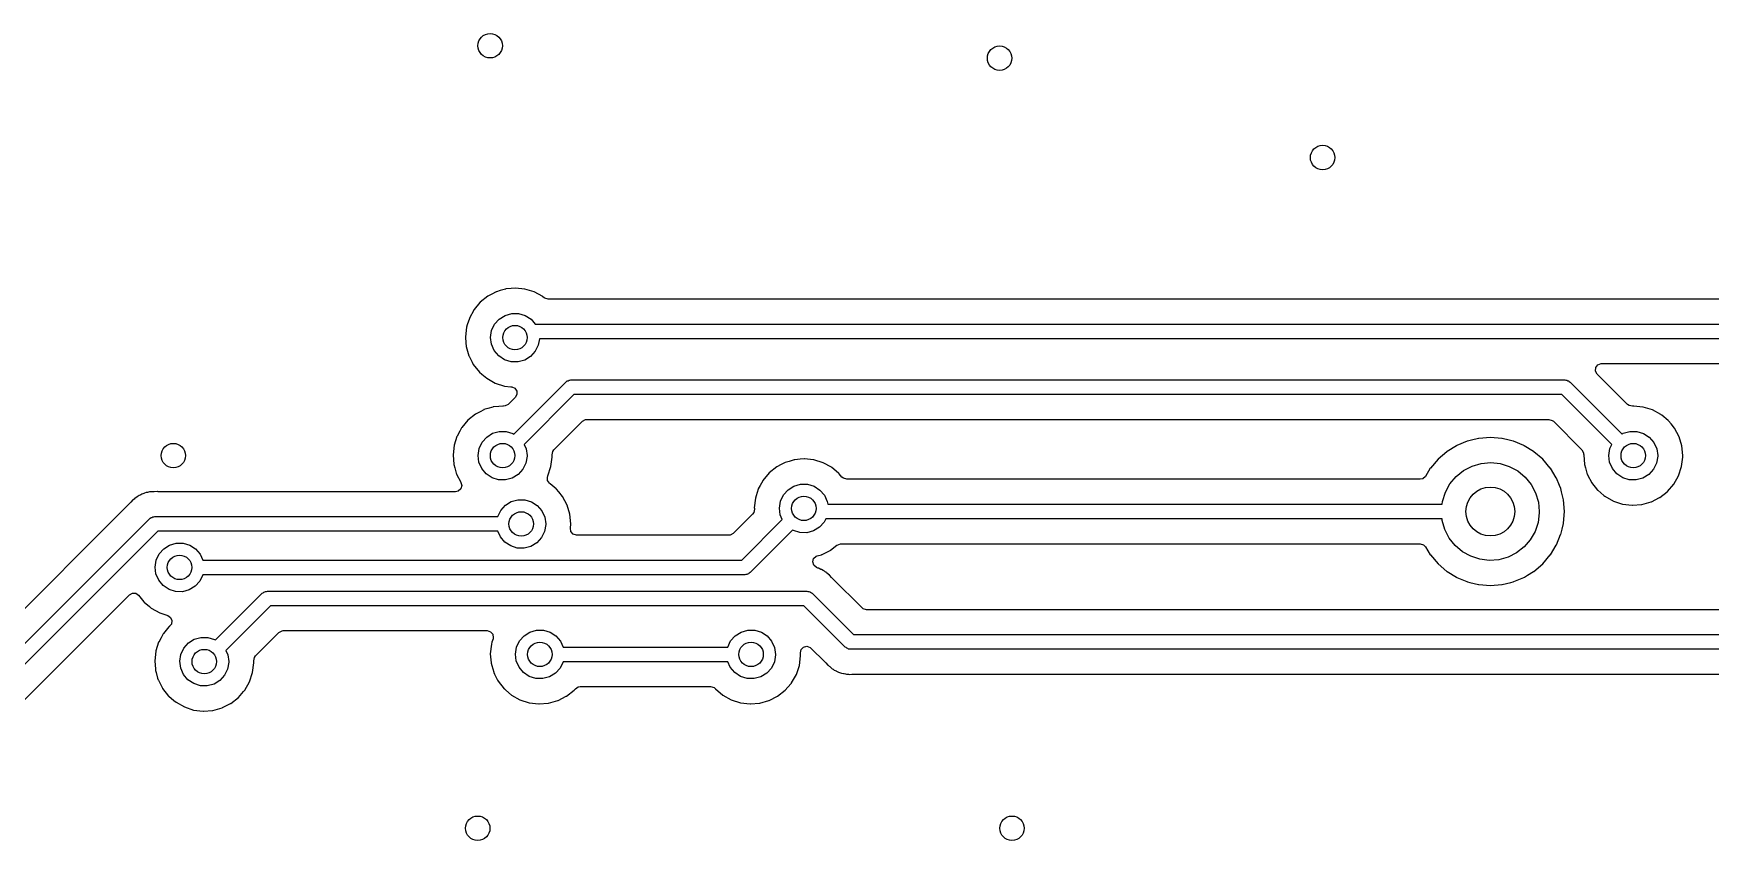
# Model space of a CAD drawing. Extents: x 41 to 172, y -227 to -42.
# Drawn here: x 115 to 149.28, y -115.31 to -98.81 of the extents above; entities that cross this region are included whole.
import ezdxf

# ---------------------------------------------------------------- set-up
doc = ezdxf.new("R2010")
doc.units = 0
doc.layers.add('BLACK', color=7, linetype='CONTINUOUS')

msp = doc.modelspace()

# ---------------------------------------------------------------- linework, layer by layer
at = {"layer": 'BLACK', "linetype": 'CONTINUOUS'}
for p, q in [((124.286, -104.181), (124.132, -104.305)), ((124.365, -104.14), (124.286, -104.181)), ((124.456, -104.092), (124.365, -104.14)), ((124.461, -104.089), (124.456, -104.092)), ((124.456, -104.092), (124.456, -104.092)), ((124.54, -104.066), (124.461, -104.089)), ((124.645, -104.035), (124.54, -104.066)), ((124.651, -104.034), (124.645, -104.035)), ((124.645, -104.035), (124.645, -104.035)), ((124.657, -104.033), (124.651, -104.034)), ((124.766, -104.023), (124.657, -104.033)), ((124.657, -104.033), (124.657, -104.033)), ((124.848, -104.016), (124.766, -104.023)), ((124.854, -104.016), (124.848, -104.016)), ((125.039, -104.036), (124.854, -104.016)), ((124.854, -104.016), (124.854, -104.016)), ((125.045, -104.036), (125.039, -104.036)), ((125.039, -104.036), (125.039, -104.036)), ((125.234, -104.095), (125.045, -104.036)), ((125.408, -104.189), (125.234, -104.095)), ((125.412, -104.193), (125.408, -104.189)), ((125.439, -104.215), (125.412, -104.193)), ((125.412, -104.193), (125.412, -104.193)), ((125.451, -104.223), (125.439, -104.215)), ((123.998, -104.468), (123.91, -104.63)), ((124.002, -104.462), (123.998, -104.468)), ((124.005, -104.456), (124.002, -104.462)), ((124.002, -104.462), (124.002, -104.462)), ((124.125, -104.313), (124.005, -104.456)), ((124.128, -104.31), (124.125, -104.313)), ((124.132, -104.305), (124.128, -104.31)), ((124.128, -104.31), (124.128, -104.31)), ((124.637, -104.573), (124.773, -104.534)), ((124.773, -104.534), (124.915, -104.534)), ((124.915, -104.534), (125.051, -104.575)), ((125.519, -104.243), (125.451, -104.223)), ((155.113, -104.243), (125.519, -104.243)), ((123.85, -104.818), (123.828, -105.015)), ((123.865, -104.77), (123.85, -104.818)), ((123.908, -104.636), (123.865, -104.77)), ((123.91, -104.63), (123.908, -104.636)), ((123.908, -104.636), (123.908, -104.636)), ((124.341, -105.023), (124.363, -104.883)), ((124.363, -104.883), (124.423, -104.754)), ((124.423, -104.754), (124.517, -104.648)), ((124.517, -104.648), (124.637, -104.573)), ((125.051, -104.575), (125.17, -104.652)), ((125.17, -104.652), (125.256, -104.752)), ((125.256, -104.752), (155.288, -104.752)), ((123.828, -105.015), (123.828, -105.021)), ((123.828, -105.021), (123.838, -105.135)), ((123.838, -105.135), (123.844, -105.212)), ((123.844, -105.212), (123.899, -105.402)), ((124.359, -105.163), (124.341, -105.023)), ((124.417, -105.293), (124.359, -105.163)), ((125.317, -105.181), (125.256, -105.309)), ((125.339, -105.052), (125.317, -105.181)), ((155.09, -105.052), (125.339, -105.052)), ((123.899, -105.402), (123.902, -105.408)), ((123.902, -105.408), (123.964, -105.529)), ((123.964, -105.529), (123.989, -105.578)), ((123.989, -105.578), (124.112, -105.733)), ((124.508, -105.402), (124.417, -105.293)), ((124.626, -105.48), (124.508, -105.402)), ((124.761, -105.523), (124.626, -105.48)), ((124.903, -105.525), (124.761, -105.523)), ((125.04, -105.488), (124.903, -105.525)), ((125.16, -105.414), (125.04, -105.488)), ((125.256, -105.309), (125.16, -105.414)), ((146.937, -105.642), (146.979, -105.586)), ((146.979, -105.586), (147.046, -105.561)), ((147.046, -105.561), (147.055, -105.56)), ((147.055, -105.56), (154.572, -105.56)), ((124.112, -105.733), (124.117, -105.737)), ((124.117, -105.737), (124.117, -105.737)), ((124.117, -105.737), (124.162, -105.776)), ((124.162, -105.776), (124.263, -105.861)), ((124.263, -105.861), (124.435, -105.958)), ((125.878, -105.939), (125.895, -105.929)), ((125.895, -105.929), (125.909, -105.915)), ((125.909, -105.915), (125.928, -105.91)), ((125.928, -105.91), (125.945, -105.9)), ((125.945, -105.9), (125.965, -105.9)), ((125.965, -105.9), (125.984, -105.895)), ((125.984, -105.895), (146.304, -105.895)), ((146.304, -105.895), (146.323, -105.9)), ((146.323, -105.9), (146.343, -105.9)), ((146.343, -105.9), (146.36, -105.91)), ((146.36, -105.91), (146.379, -105.915)), ((146.379, -105.915), (146.393, -105.929)), ((146.393, -105.929), (146.41, -105.939)), ((146.932, -105.713), (146.937, -105.642)), ((146.966, -105.776), (146.932, -105.713)), ((147.277, -106.087), (146.966, -105.776)), ((124.435, -105.958), (124.623, -106.019)), ((124.623, -106.019), (124.754, -106.034)), ((124.847, -106.251), (124.704, -106.393)), ((124.754, -106.034), (124.773, -106.037)), ((124.773, -106.037), (124.838, -106.064)), ((124.816, -107.001), (125.878, -105.939)), ((124.838, -106.064), (124.878, -106.123)), ((124.88, -106.194), (124.847, -106.251)), ((124.878, -106.123), (124.88, -106.194)), ((126.046, -106.195), (125.027, -107.214)), ((146.242, -106.195), (126.046, -106.195)), ((147.261, -107.214), (146.242, -106.195)), ((146.41, -105.939), (147.472, -107.001)), ((147.585, -106.394), (147.277, -106.087)), ((124.032, -106.594), (123.878, -106.718)), ((124.13, -106.543), (124.032, -106.594)), ((124.202, -106.505), (124.13, -106.543)), ((124.207, -106.502), (124.202, -106.505)), ((124.202, -106.505), (124.202, -106.505)), ((124.286, -106.479), (124.207, -106.502)), ((124.391, -106.448), (124.286, -106.479)), ((124.397, -106.447), (124.391, -106.448)), ((124.391, -106.448), (124.391, -106.448)), ((124.403, -106.446), (124.397, -106.447)), ((124.512, -106.436), (124.403, -106.446)), ((124.403, -106.446), (124.403, -106.446)), ((124.594, -106.429), (124.512, -106.436)), ((124.602, -106.429), (124.594, -106.429)), ((124.605, -106.429), (124.602, -106.429)), ((124.606, -106.429), (124.605, -106.429)), ((124.642, -106.427), (124.606, -106.429)), ((124.606, -106.429), (124.606, -106.429)), ((124.704, -106.393), (124.642, -106.427)), ((147.615, -106.417), (147.585, -106.394)), ((147.685, -106.431), (147.615, -106.417)), ((147.708, -106.429), (147.685, -106.431)), ((147.714, -106.429), (147.708, -106.429)), ((147.899, -106.449), (147.714, -106.429)), ((147.714, -106.429), (147.714, -106.429)), ((147.905, -106.449), (147.899, -106.449)), ((147.899, -106.449), (147.899, -106.449)), ((148.094, -106.508), (147.905, -106.449)), ((148.268, -106.602), (148.094, -106.508)), ((148.272, -106.606), (148.268, -106.602)), ((148.283, -106.615), (148.272, -106.606)), ((148.272, -106.606), (148.272, -106.606)), ((123.712, -106.94), (123.656, -107.043)), ((123.748, -106.875), (123.712, -106.94)), ((123.751, -106.869), (123.748, -106.875)), ((123.748, -106.875), (123.748, -106.875)), ((123.878, -106.718), (123.751, -106.869)), ((124.383, -106.986), (124.519, -106.947)), ((124.519, -106.947), (124.661, -106.947)), ((124.661, -106.947), (124.797, -106.988)), ((125.635, -107.325), (126.22, -106.74)), ((126.22, -106.74), (126.282, -106.706)), ((126.282, -106.706), (126.309, -106.703)), ((126.309, -106.703), (145.979, -106.703)), ((145.979, -106.703), (146.047, -106.724)), ((146.047, -106.724), (146.068, -106.74)), ((146.068, -106.74), (146.652, -107.324)), ((147.497, -106.986), (147.633, -106.947)), ((147.633, -106.947), (147.775, -106.947)), ((147.775, -106.947), (147.911, -106.988)), ((148.414, -106.723), (148.283, -106.615)), ((148.42, -106.728), (148.414, -106.723)), ((148.424, -106.733), (148.42, -106.728)), ((148.475, -106.795), (148.424, -106.733)), ((148.424, -106.733), (148.424, -106.733)), ((148.545, -106.881), (148.475, -106.795)), ((148.638, -107.056), (148.545, -106.881)), ((123.596, -107.231), (123.574, -107.428)), ((123.598, -107.225), (123.596, -107.231)), ((123.654, -107.049), (123.598, -107.225)), ((123.656, -107.043), (123.654, -107.049)), ((123.654, -107.049), (123.654, -107.049)), ((124.087, -107.436), (124.109, -107.296)), ((124.109, -107.296), (124.169, -107.167)), ((124.169, -107.167), (124.263, -107.061)), ((124.263, -107.061), (124.383, -106.986)), ((124.797, -106.988), (124.816, -107.001)), ((125.027, -107.214), (125.067, -107.302)), ((144.089, -107.239), (143.895, -107.358)), ((144.093, -107.237), (144.089, -107.239)), ((144.098, -107.235), (144.093, -107.237)), ((144.308, -107.148), (144.098, -107.235)), ((144.098, -107.235), (144.098, -107.235)), ((144.312, -107.146), (144.308, -107.148)), ((144.308, -107.148), (144.308, -107.148)), ((144.393, -107.127), (144.312, -107.146)), ((144.538, -107.092), (144.393, -107.127)), ((144.543, -107.09), (144.538, -107.092)), ((144.538, -107.092), (144.538, -107.092)), ((144.78, -107.072), (144.543, -107.09)), ((145.017, -107.09), (144.78, -107.072)), ((145.022, -107.092), (145.017, -107.09)), ((145.167, -107.127), (145.022, -107.092)), ((145.022, -107.092), (145.022, -107.092)), ((145.248, -107.146), (145.167, -107.127)), ((145.252, -107.148), (145.248, -107.146)), ((145.462, -107.235), (145.252, -107.148)), ((145.252, -107.148), (145.252, -107.148)), ((145.467, -107.237), (145.462, -107.235)), ((145.462, -107.235), (145.462, -107.235)), ((145.471, -107.239), (145.467, -107.237)), ((145.665, -107.358), (145.471, -107.239)), ((147.201, -107.436), (147.223, -107.296)), ((147.223, -107.296), (147.261, -107.214)), ((147.472, -107.001), (147.497, -106.986)), ((147.911, -106.988), (148.03, -107.065)), ((148.03, -107.065), (148.122, -107.173)), ((148.122, -107.173), (148.181, -107.302)), ((148.695, -107.245), (148.638, -107.056)), ((148.714, -107.442), (148.695, -107.245)), ((123.574, -107.428), (123.59, -107.625)), ((123.59, -107.625), (123.609, -107.692)), ((124.105, -107.576), (124.087, -107.436)), ((124.163, -107.706), (124.105, -107.576)), ((125.063, -107.594), (125.002, -107.722)), ((125.087, -107.454), (125.063, -107.594)), ((125.067, -107.302), (125.087, -107.442)), ((125.087, -107.442), (125.087, -107.454)), ((125.575, -107.667), (125.6, -107.47)), ((125.599, -107.426), (125.612, -107.357)), ((125.6, -107.442), (125.599, -107.426)), ((125.6, -107.47), (125.6, -107.442)), ((125.612, -107.357), (125.635, -107.325)), ((130.285, -107.625), (130.192, -107.674)), ((130.361, -107.585), (130.285, -107.625)), ((130.367, -107.582), (130.361, -107.585)), ((130.361, -107.585), (130.361, -107.585)), ((130.446, -107.559), (130.367, -107.582)), ((130.551, -107.528), (130.446, -107.559)), ((130.557, -107.526), (130.551, -107.528)), ((130.551, -107.528), (130.551, -107.528)), ((130.563, -107.526), (130.557, -107.526)), ((130.671, -107.516), (130.563, -107.526)), ((130.563, -107.526), (130.563, -107.526)), ((130.754, -107.508), (130.671, -107.516)), ((130.76, -107.509), (130.754, -107.508)), ((130.944, -107.528), (130.76, -107.509)), ((130.76, -107.509), (130.76, -107.509)), ((130.95, -107.529), (130.944, -107.528)), ((130.944, -107.528), (130.944, -107.528)), ((131.139, -107.587), (130.95, -107.529)), ((131.313, -107.681), (131.139, -107.587)), ((143.71, -107.515), (143.556, -107.696)), ((143.891, -107.361), (143.71, -107.515)), ((143.895, -107.358), (143.891, -107.361)), ((143.895, -107.358), (143.895, -107.358)), ((144.405, -107.658), (144.593, -107.603)), ((144.593, -107.603), (144.787, -107.585)), ((144.787, -107.585), (144.981, -107.605)), ((144.981, -107.605), (145.168, -107.663)), ((145.669, -107.361), (145.665, -107.358)), ((145.665, -107.358), (145.665, -107.358)), ((145.85, -107.515), (145.669, -107.361)), ((146.004, -107.696), (145.85, -107.515)), ((146.652, -107.324), (146.686, -107.386)), ((146.686, -107.386), (146.687, -107.416)), ((146.687, -107.416), (146.688, -107.416)), ((146.688, -107.416), (146.688, -107.422)), ((146.688, -107.422), (146.688, -107.428)), ((146.688, -107.428), (146.704, -107.625)), ((146.704, -107.625), (146.723, -107.692)), ((147.219, -107.576), (147.201, -107.436)), ((147.277, -107.706), (147.219, -107.576)), ((148.177, -107.594), (148.116, -107.722)), ((148.201, -107.454), (148.177, -107.594)), ((148.181, -107.302), (148.201, -107.442)), ((148.201, -107.442), (148.201, -107.454)), ((148.689, -107.667), (148.714, -107.47)), ((148.714, -107.47), (148.714, -107.442)), ((123.609, -107.692), (123.641, -107.804)), ((123.641, -107.804), (123.645, -107.815)), ((123.645, -107.815), (123.648, -107.821)), ((123.648, -107.821), (123.732, -107.985)), ((123.732, -107.985), (123.732, -107.985)), ((123.732, -107.985), (123.733, -107.987)), ((124.254, -107.815), (124.163, -107.706)), ((124.372, -107.893), (124.254, -107.815)), ((124.507, -107.936), (124.372, -107.893)), ((124.649, -107.938), (124.507, -107.936)), ((124.786, -107.901), (124.649, -107.938)), ((124.906, -107.827), (124.786, -107.901)), ((125.002, -107.722), (124.906, -107.827)), ((125.503, -107.877), (125.51, -107.859)), ((125.505, -107.948), (125.503, -107.877)), ((125.545, -108.007), (125.505, -107.948)), ((125.51, -107.859), (125.513, -107.854)), ((125.513, -107.854), (125.525, -107.817)), ((125.525, -107.817), (125.563, -107.703)), ((125.563, -107.703), (125.575, -107.667)), ((129.907, -107.954), (129.852, -108.054)), ((129.91, -107.949), (129.907, -107.954)), ((129.907, -107.954), (129.907, -107.954)), ((130.037, -107.797), (129.91, -107.949)), ((130.192, -107.674), (130.037, -107.797)), ((131.318, -107.685), (131.313, -107.681)), ((131.455, -107.799), (131.318, -107.685)), ((131.318, -107.685), (131.318, -107.685)), ((131.466, -107.807), (131.455, -107.799)), ((131.469, -107.812), (131.466, -107.807)), ((131.525, -107.88), (131.469, -107.812)), ((131.469, -107.812), (131.469, -107.812)), ((131.554, -107.906), (131.525, -107.88)), ((131.622, -107.926), (131.554, -107.906)), ((143.344, -107.926), (131.622, -107.926)), ((143.399, -107.914), (143.344, -107.926)), ((143.451, -107.866), (143.399, -107.914)), ((143.553, -107.7), (143.451, -107.866)), ((143.556, -107.696), (143.553, -107.7)), ((143.553, -107.7), (143.553, -107.7)), ((143.955, -108.02), (144.08, -107.871)), ((144.08, -107.871), (144.232, -107.748)), ((144.232, -107.748), (144.405, -107.658)), ((145.168, -107.663), (145.339, -107.756)), ((145.339, -107.756), (145.49, -107.88)), ((145.49, -107.88), (145.613, -108.032)), ((146.007, -107.7), (146.004, -107.696)), ((146.126, -107.894), (146.007, -107.7)), ((146.007, -107.7), (146.007, -107.7)), ((146.128, -107.898), (146.126, -107.894)), ((146.13, -107.903), (146.128, -107.898)), ((146.193, -108.054), (146.13, -107.903)), ((146.13, -107.903), (146.13, -107.903)), ((146.723, -107.692), (146.755, -107.804)), ((146.755, -107.804), (146.759, -107.815)), ((146.759, -107.815), (146.776, -107.848)), ((146.776, -107.848), (146.846, -107.985)), ((146.846, -107.985), (146.849, -107.991)), ((147.368, -107.815), (147.277, -107.706)), ((147.486, -107.893), (147.368, -107.815)), ((147.621, -107.936), (147.486, -107.893)), ((147.763, -107.938), (147.621, -107.936)), ((147.9, -107.901), (147.763, -107.938)), ((148.02, -107.827), (147.9, -107.901)), ((148.116, -107.722), (148.02, -107.827)), ((148.529, -108.026), (148.627, -107.854)), ((148.627, -107.854), (148.689, -107.667)), ((117.068, -108.315), (117.053, -108.33)), ((117.075, -108.311), (117.068, -108.315)), ((117.108, -108.291), (117.075, -108.311)), ((117.075, -108.311), (117.075, -108.311)), ((117.118, -108.285), (117.108, -108.291)), ((117.155, -108.257), (117.118, -108.285)), ((117.175, -108.249), (117.155, -108.257)), ((117.193, -108.241), (117.175, -108.249)), ((117.211, -108.23), (117.193, -108.241)), ((117.256, -108.217), (117.211, -108.23)), ((117.267, -108.213), (117.256, -108.217)), ((117.303, -108.199), (117.267, -108.213)), ((117.31, -108.196), (117.303, -108.199)), ((117.303, -108.199), (117.303, -108.199)), ((117.318, -108.195), (117.31, -108.196)), ((117.324, -108.194), (117.318, -108.195)), ((117.318, -108.195), (117.318, -108.195)), ((117.331, -108.193), (117.324, -108.194)), ((117.351, -108.189), (117.331, -108.193)), ((117.371, -108.183), (117.351, -108.189)), ((117.417, -108.182), (117.371, -108.183)), ((117.429, -108.181), (117.417, -108.182)), ((117.43, -108.181), (117.429, -108.181)), ((117.434, -108.18), (117.43, -108.181)), ((117.43, -108.181), (117.43, -108.181)), ((117.463, -108.18), (117.434, -108.18)), ((117.467, -108.18), (117.463, -108.18)), ((117.53, -108.178), (117.467, -108.18)), ((117.537, -108.178), (117.53, -108.178)), ((117.53, -108.178), (117.53, -108.178)), ((117.545, -108.18), (117.537, -108.178)), ((117.557, -108.18), (117.545, -108.18)), ((123.627, -108.18), (117.557, -108.18)), ((123.679, -108.169), (123.627, -108.18)), ((123.733, -108.122), (123.679, -108.169)), ((123.733, -107.987), (123.733, -107.987)), ((123.733, -107.987), (123.735, -107.991)), ((123.753, -108.054), (123.733, -108.122)), ((123.735, -107.991), (123.734, -107.991)), ((123.734, -107.991), (123.753, -108.054)), ((125.561, -108.021), (125.545, -108.007)), ((125.682, -108.121), (125.561, -108.021)), ((125.687, -108.125), (125.682, -108.121)), ((125.691, -108.13), (125.687, -108.125)), ((125.735, -108.183), (125.691, -108.13)), ((125.691, -108.13), (125.691, -108.13)), ((125.812, -108.278), (125.735, -108.183)), ((125.905, -108.453), (125.812, -108.278)), ((129.755, -108.311), (129.733, -108.507)), ((129.771, -108.262), (129.755, -108.311)), ((129.813, -108.128), (129.771, -108.262)), ((129.815, -108.122), (129.813, -108.128)), ((129.813, -108.128), (129.813, -108.128)), ((129.852, -108.054), (129.815, -108.122)), ((130.268, -108.375), (130.329, -108.247)), ((130.329, -108.247), (130.422, -108.141)), ((130.422, -108.141), (130.542, -108.065)), ((130.542, -108.065), (130.679, -108.026)), ((130.679, -108.026), (130.82, -108.027)), ((130.82, -108.027), (130.956, -108.068)), ((130.956, -108.068), (131.075, -108.145)), ((131.075, -108.145), (131.168, -108.252)), ((131.168, -108.252), (131.226, -108.381)), ((143.802, -108.377), (143.861, -108.191)), ((143.861, -108.191), (143.955, -108.02)), ((145.613, -108.032), (145.705, -108.204)), ((145.705, -108.204), (145.761, -108.391)), ((146.219, -108.117), (146.193, -108.054)), ((146.235, -108.182), (146.219, -108.117)), ((146.268, -108.32), (146.235, -108.182)), ((146.275, -108.348), (146.268, -108.32)), ((146.849, -107.991), (146.972, -108.146)), ((146.972, -108.146), (146.977, -108.15)), ((146.977, -108.15), (146.977, -108.15)), ((146.977, -108.15), (147.099, -108.254)), ((147.099, -108.254), (147.123, -108.274)), ((147.123, -108.274), (147.295, -108.371)), ((148.073, -108.384), (148.238, -108.3)), ((148.238, -108.3), (148.244, -108.298)), ((148.238, -108.3), (148.238, -108.3)), ((148.244, -108.298), (148.392, -108.182)), ((148.392, -108.182), (148.395, -108.18)), ((148.395, -108.18), (148.4, -108.176)), ((148.4, -108.176), (148.529, -108.026)), ((116.983, -108.4), (113.302, -112.081)), ((116.991, -108.391), (116.983, -108.4)), ((116.997, -108.384), (116.991, -108.391)), ((117.021, -108.355), (116.997, -108.384)), ((117.038, -108.343), (117.021, -108.355)), ((117.053, -108.33), (117.038, -108.343)), ((124.492, -108.689), (124.55, -108.564)), ((124.55, -108.564), (124.644, -108.458)), ((124.644, -108.458), (124.764, -108.383)), ((124.764, -108.383), (124.9, -108.344)), ((124.9, -108.344), (125.042, -108.344)), ((125.042, -108.344), (125.178, -108.385)), ((125.178, -108.385), (125.297, -108.462)), ((125.297, -108.462), (125.389, -108.57)), ((125.389, -108.57), (125.448, -108.699)), ((125.962, -108.642), (125.905, -108.453)), ((125.981, -108.839), (125.962, -108.642)), ((129.699, -108.637), (129.304, -109.033)), ((129.722, -108.607), (129.699, -108.637)), ((129.736, -108.538), (129.722, -108.607)), ((129.733, -108.507), (129.734, -108.513)), ((129.734, -108.513), (129.736, -108.538)), ((130.247, -108.515), (130.268, -108.375)), ((130.265, -108.656), (130.247, -108.515)), ((130.306, -108.75), (130.265, -108.656)), ((131.226, -108.381), (131.234, -108.435)), ((131.234, -108.435), (143.795, -108.435)), ((143.795, -108.435), (143.802, -108.377)), ((145.78, -108.613), (145.755, -108.807)), ((145.761, -108.391), (145.78, -108.585)), ((145.78, -108.585), (145.78, -108.613)), ((146.293, -108.585), (146.275, -108.348)), ((146.275, -108.822), (146.293, -108.585)), ((147.295, -108.371), (147.483, -108.432)), ((147.483, -108.432), (147.68, -108.455)), ((147.68, -108.455), (147.686, -108.455)), ((147.686, -108.455), (147.871, -108.44)), ((147.686, -108.455), (147.686, -108.455)), ((147.871, -108.44), (147.871, -108.44)), ((147.871, -108.44), (147.877, -108.44)), ((147.877, -108.44), (148.067, -108.387)), ((148.067, -108.387), (148.073, -108.384)), ((148.073, -108.384), (148.073, -108.384)), ((113.476, -112.626), (117.369, -108.733)), ((117.537, -108.989), (113.644, -112.882)), ((117.369, -108.733), (117.386, -108.723)), ((117.386, -108.723), (117.4, -108.709)), ((117.4, -108.709), (117.419, -108.704)), ((117.419, -108.704), (117.436, -108.694)), ((117.436, -108.694), (117.456, -108.694)), ((117.456, -108.694), (117.475, -108.689)), ((117.475, -108.689), (124.492, -108.689)), ((124.493, -108.989), (117.537, -108.989)), ((124.544, -109.103), (124.493, -108.989)), ((125.444, -108.991), (125.383, -109.119)), ((125.468, -108.851), (125.444, -108.991)), ((125.448, -108.699), (125.468, -108.839)), ((125.468, -108.839), (125.468, -108.851)), ((125.973, -108.928), (125.977, -108.898)), ((125.984, -108.996), (125.973, -108.928)), ((125.977, -108.898), (125.981, -108.867)), ((125.981, -108.867), (125.981, -108.839)), ((126.03, -109.049), (125.984, -108.996)), ((129.478, -109.578), (130.306, -108.75)), ((130.517, -108.963), (129.646, -109.834)), ((130.531, -108.973), (130.517, -108.963)), ((130.667, -109.015), (130.531, -108.973)), ((130.945, -108.98), (130.808, -109.018)), ((131.066, -108.906), (130.945, -108.98)), ((131.161, -108.801), (131.066, -108.906)), ((131.193, -108.735), (131.161, -108.801)), ((143.794, -108.735), (131.193, -108.735)), ((143.796, -108.766), (143.794, -108.735)), ((143.85, -108.953), (143.796, -108.766)), ((143.939, -109.127), (143.85, -108.953)), ((145.694, -108.992), (145.597, -109.161)), ((145.755, -108.807), (145.694, -108.992)), ((146.219, -109.053), (146.245, -108.946)), ((146.245, -108.946), (146.273, -108.827)), ((146.273, -108.827), (146.275, -108.822)), ((146.273, -108.827), (146.273, -108.827)), ((117.565, -109.453), (117.659, -109.347)), ((117.659, -109.347), (117.779, -109.272)), ((117.779, -109.272), (117.915, -109.233)), ((117.915, -109.233), (118.057, -109.233)), ((118.057, -109.233), (118.193, -109.274)), ((118.193, -109.274), (118.312, -109.351)), ((118.312, -109.351), (118.404, -109.459)), ((124.635, -109.212), (124.544, -109.103)), ((124.753, -109.29), (124.635, -109.212)), ((124.888, -109.333), (124.753, -109.29)), ((125.03, -109.335), (124.888, -109.333)), ((125.167, -109.298), (125.03, -109.335)), ((125.287, -109.224), (125.167, -109.298)), ((125.383, -109.119), (125.287, -109.224)), ((126.098, -109.069), (126.03, -109.049)), ((129.215, -109.069), (126.098, -109.069)), ((129.242, -109.067), (129.215, -109.069)), ((129.304, -109.033), (129.242, -109.067)), ((130.808, -109.018), (130.667, -109.015)), ((131.289, -109.377), (131.419, -109.276)), ((131.419, -109.276), (131.426, -109.27)), ((131.426, -109.27), (131.492, -109.244)), ((131.492, -109.244), (131.504, -109.243)), ((131.504, -109.243), (143.344, -109.243)), ((143.344, -109.243), (143.412, -109.264)), ((143.412, -109.264), (143.451, -109.304)), ((143.451, -109.304), (143.553, -109.47)), ((144.061, -109.28), (143.939, -109.127)), ((144.209, -109.406), (144.061, -109.28)), ((145.47, -109.309), (145.316, -109.429)), ((145.597, -109.161), (145.47, -109.309)), ((146.007, -109.47), (146.126, -109.276)), ((146.126, -109.276), (146.128, -109.272)), ((146.128, -109.272), (146.13, -109.267)), ((146.13, -109.267), (146.217, -109.057)), ((146.217, -109.057), (146.219, -109.053)), ((146.217, -109.057), (146.217, -109.057)), ((117.483, -109.722), (117.505, -109.582)), ((117.505, -109.582), (117.565, -109.453)), ((118.404, -109.459), (118.459, -109.578)), ((118.459, -109.578), (129.478, -109.578)), ((130.928, -109.616), (130.946, -109.548)), ((130.949, -109.684), (130.928, -109.616)), ((130.946, -109.548), (130.999, -109.5)), ((131.004, -109.729), (130.949, -109.684)), ((130.999, -109.5), (131.02, -109.492)), ((131.02, -109.492), (131.107, -109.468)), ((131.107, -109.468), (131.113, -109.466)), ((131.107, -109.468), (131.107, -109.468)), ((131.113, -109.466), (131.118, -109.464)), ((131.118, -109.464), (131.284, -109.38)), ((131.118, -109.464), (131.118, -109.464)), ((131.284, -109.38), (131.289, -109.377)), ((131.284, -109.38), (131.284, -109.38)), ((143.553, -109.47), (143.553, -109.47)), ((143.553, -109.47), (143.556, -109.474)), ((143.556, -109.474), (143.71, -109.655)), ((143.71, -109.655), (143.891, -109.809)), ((144.38, -109.501), (144.209, -109.406)), ((144.565, -109.562), (144.38, -109.501)), ((144.759, -109.585), (144.565, -109.562)), ((144.954, -109.57), (144.759, -109.585)), ((145.142, -109.517), (144.954, -109.57)), ((145.316, -109.429), (145.142, -109.517)), ((145.669, -109.809), (145.85, -109.655)), ((145.85, -109.655), (146.004, -109.474)), ((146.004, -109.474), (146.007, -109.47)), ((146.007, -109.47), (146.007, -109.47)), ((117.501, -109.862), (117.483, -109.722)), ((117.559, -109.992), (117.501, -109.862)), ((117.65, -110.101), (117.559, -109.992)), ((118.398, -110.008), (118.302, -110.113)), ((118.459, -109.88), (118.398, -110.008)), ((118.46, -109.878), (118.459, -109.88)), ((129.54, -109.878), (118.46, -109.878)), ((129.559, -109.873), (129.54, -109.878)), ((129.579, -109.873), (129.559, -109.873)), ((129.596, -109.863), (129.579, -109.873)), ((129.615, -109.858), (129.596, -109.863)), ((129.629, -109.844), (129.615, -109.858)), ((129.646, -109.834), (129.629, -109.844)), ((131.015, -109.734), (131.004, -109.729)), ((131.034, -109.741), (131.015, -109.734)), ((131.054, -109.746), (131.034, -109.741)), ((131.061, -109.75), (131.054, -109.746)), ((131.095, -109.768), (131.061, -109.75)), ((131.061, -109.75), (131.061, -109.75)), ((131.105, -109.773), (131.095, -109.768)), ((131.141, -109.789), (131.105, -109.773)), ((131.148, -109.792), (131.141, -109.789)), ((131.141, -109.789), (131.141, -109.789)), ((131.154, -109.797), (131.148, -109.792)), ((131.165, -109.805), (131.154, -109.797)), ((131.181, -109.816), (131.165, -109.805)), ((131.193, -109.822), (131.181, -109.816)), ((131.2, -109.826), (131.193, -109.822)), ((131.212, -109.837), (131.2, -109.826)), ((131.234, -109.858), (131.212, -109.837)), ((131.243, -109.865), (131.234, -109.858)), ((131.246, -109.868), (131.243, -109.865)), ((131.267, -109.889), (131.246, -109.868)), ((131.27, -109.891), (131.267, -109.889)), ((131.275, -109.896), (131.27, -109.891)), ((131.314, -109.933), (131.275, -109.896)), ((131.321, -109.94), (131.314, -109.933)), ((131.326, -109.947), (131.321, -109.94)), ((131.334, -109.955), (131.326, -109.947)), ((131.326, -109.947), (131.326, -109.947)), ((131.935, -110.557), (131.334, -109.955)), ((143.891, -109.809), (143.895, -109.812)), ((143.895, -109.812), (143.895, -109.812)), ((143.895, -109.812), (144.085, -109.928)), ((144.085, -109.928), (144.093, -109.933)), ((144.093, -109.933), (144.098, -109.935)), ((144.098, -109.935), (144.098, -109.935)), ((144.098, -109.935), (144.299, -110.019)), ((144.299, -110.019), (144.312, -110.024)), ((144.312, -110.024), (144.358, -110.035)), ((144.358, -110.035), (144.538, -110.078)), ((145.022, -110.078), (145.202, -110.035)), ((145.202, -110.035), (145.248, -110.024)), ((145.248, -110.024), (145.261, -110.019)), ((145.261, -110.019), (145.462, -109.935)), ((145.462, -109.935), (145.467, -109.933)), ((145.462, -109.935), (145.462, -109.935)), ((145.467, -109.933), (145.475, -109.928)), ((145.475, -109.928), (145.542, -109.887)), ((145.542, -109.887), (145.665, -109.812)), ((145.665, -109.812), (145.669, -109.809)), ((145.665, -109.812), (145.665, -109.812)), ((114.03, -113.215), (116.959, -110.286)), ((116.959, -110.286), (117.021, -110.252)), ((117.021, -110.252), (117.092, -110.257)), ((117.092, -110.257), (117.147, -110.297)), ((117.147, -110.297), (117.254, -110.432)), ((117.768, -110.179), (117.65, -110.101)), ((117.903, -110.222), (117.768, -110.179)), ((118.045, -110.224), (117.903, -110.222)), ((118.182, -110.187), (118.045, -110.224)), ((118.302, -110.113), (118.182, -110.187)), ((118.718, -111.212), (119.674, -110.257)), ((119.674, -110.257), (119.691, -110.247)), ((119.691, -110.247), (119.705, -110.233)), ((119.705, -110.233), (119.724, -110.228)), ((119.724, -110.228), (119.741, -110.218)), ((119.741, -110.218), (119.761, -110.218)), ((119.761, -110.218), (119.78, -110.213)), ((119.78, -110.213), (130.81, -110.213)), ((130.81, -110.213), (130.829, -110.218)), ((130.829, -110.218), (130.849, -110.218)), ((130.849, -110.218), (130.866, -110.228)), ((130.866, -110.228), (130.885, -110.233)), ((130.885, -110.233), (130.899, -110.247)), ((130.899, -110.247), (130.916, -110.257)), ((130.916, -110.257), (131.761, -111.102)), ((144.538, -110.078), (144.538, -110.078)), ((144.538, -110.078), (144.543, -110.08)), ((144.543, -110.08), (144.78, -110.098)), ((144.78, -110.098), (145.017, -110.08)), ((145.017, -110.08), (145.022, -110.078)), ((145.022, -110.078), (145.022, -110.078)), ((117.254, -110.432), (117.259, -110.436)), ((117.259, -110.436), (117.259, -110.436)), ((117.259, -110.436), (117.367, -110.528)), ((117.367, -110.528), (117.405, -110.56)), ((117.405, -110.56), (117.577, -110.657)), ((117.577, -110.657), (117.7, -110.697)), ((117.7, -110.697), (117.742, -110.71)), ((117.742, -110.71), (117.801, -110.75)), ((119.842, -110.513), (118.929, -111.426)), ((130.748, -110.513), (119.842, -110.513)), ((131.593, -111.358), (130.748, -110.513)), ((131.956, -110.573), (131.935, -110.557)), ((132.024, -110.593), (131.956, -110.573)), ((161.102, -110.593), (132.024, -110.593)), ((117.767, -110.945), (117.653, -111.081)), ((117.776, -110.934), (117.767, -110.945)), ((117.78, -110.93), (117.776, -110.934)), ((117.785, -110.926), (117.78, -110.93)), ((117.789, -110.922), (117.785, -110.926)), ((117.816, -110.886), (117.788, -110.92)), ((117.788, -110.92), (117.789, -110.922)), ((117.801, -110.75), (117.828, -110.816)), ((117.828, -110.816), (117.816, -110.886)), ((119.537, -111.537), (120.016, -111.058)), ((120.016, -111.058), (120.078, -111.024)), ((120.078, -111.024), (120.105, -111.021)), ((120.105, -111.021), (124.272, -111.021)), ((124.272, -111.021), (124.341, -111.042)), ((124.341, -111.042), (124.387, -111.095)), ((125.025, -111.125), (125.145, -111.05)), ((125.145, -111.05), (125.281, -111.011)), ((125.281, -111.011), (125.423, -111.011)), ((125.423, -111.011), (125.559, -111.052)), ((125.559, -111.052), (125.678, -111.129)), ((129.343, -111.125), (129.463, -111.05)), ((129.463, -111.05), (129.599, -111.011)), ((129.599, -111.011), (129.741, -111.011)), ((129.741, -111.011), (129.877, -111.052)), ((129.877, -111.052), (129.996, -111.129)), ((117.556, -111.26), (117.5, -111.437)), ((117.558, -111.255), (117.556, -111.26)), ((117.556, -111.26), (117.556, -111.26)), ((117.605, -111.168), (117.558, -111.255)), ((117.65, -111.087), (117.605, -111.168)), ((117.653, -111.081), (117.65, -111.087)), ((117.65, -111.087), (117.65, -111.087)), ((118.011, -111.508), (118.071, -111.379)), ((118.071, -111.379), (118.165, -111.273)), ((118.165, -111.273), (118.285, -111.197)), ((118.285, -111.197), (118.421, -111.158)), ((118.421, -111.158), (118.563, -111.159)), ((118.563, -111.159), (118.699, -111.2)), ((118.699, -111.2), (118.718, -111.212)), ((124.358, -111.295), (124.336, -111.492)), ((124.37, -111.256), (124.358, -111.295)), ((124.393, -111.186), (124.37, -111.256)), ((124.387, -111.095), (124.397, -111.165)), ((124.397, -111.165), (124.393, -111.186)), ((124.849, -111.5), (124.871, -111.36)), ((124.871, -111.36), (124.931, -111.231)), ((124.931, -111.231), (125.025, -111.125)), ((125.678, -111.129), (125.77, -111.237)), ((125.77, -111.237), (125.825, -111.356)), ((125.825, -111.356), (129.191, -111.356)), ((129.191, -111.356), (129.249, -111.231)), ((129.249, -111.231), (129.343, -111.125)), ((129.996, -111.129), (130.088, -111.237)), ((130.088, -111.237), (130.147, -111.366)), ((130.147, -111.366), (130.167, -111.506)), ((130.678, -111.478), (130.691, -111.408)), ((130.691, -111.408), (130.74, -111.356)), ((130.74, -111.356), (130.809, -111.34)), ((130.809, -111.34), (130.876, -111.363)), ((130.876, -111.363), (130.892, -111.376)), ((130.892, -111.376), (131.175, -111.66)), ((131.61, -111.368), (131.593, -111.358)), ((131.624, -111.382), (131.61, -111.368)), ((131.643, -111.387), (131.624, -111.382)), ((131.66, -111.397), (131.643, -111.387)), ((131.68, -111.397), (131.66, -111.397)), ((131.699, -111.402), (131.68, -111.397)), ((161.45, -111.402), (131.699, -111.402)), ((131.761, -111.102), (161.449, -111.102)), ((117.498, -111.443), (117.476, -111.64)), ((117.476, -111.64), (117.476, -111.646)), ((117.476, -111.646), (117.489, -111.799)), ((117.5, -111.437), (117.498, -111.443)), ((117.989, -111.648), (118.011, -111.508)), ((118.007, -111.788), (117.989, -111.648)), ((118.929, -111.426), (118.969, -111.513)), ((118.989, -111.666), (118.965, -111.806)), ((118.969, -111.513), (118.989, -111.654)), ((118.989, -111.654), (118.989, -111.666)), ((119.477, -111.878), (119.502, -111.682)), ((119.501, -111.638), (119.514, -111.569)), ((119.502, -111.654), (119.501, -111.638)), ((119.502, -111.682), (119.502, -111.654)), ((119.514, -111.569), (119.537, -111.537)), ((124.336, -111.492), (124.336, -111.498)), ((124.336, -111.498), (124.351, -111.676)), ((124.351, -111.676), (124.352, -111.689)), ((124.352, -111.689), (124.364, -111.731)), ((124.364, -111.731), (124.405, -111.872)), ((124.867, -111.64), (124.849, -111.5)), ((124.925, -111.77), (124.867, -111.64)), ((125.825, -111.658), (125.764, -111.786)), ((125.826, -111.656), (125.825, -111.658)), ((129.192, -111.656), (125.826, -111.656)), ((129.243, -111.77), (129.192, -111.656)), ((130.143, -111.658), (130.082, -111.786)), ((130.167, -111.518), (130.143, -111.658)), ((130.167, -111.506), (130.167, -111.518)), ((130.593, -111.918), (130.655, -111.731)), ((130.655, -111.731), (130.68, -111.534)), ((130.679, -111.492), (130.678, -111.478)), ((130.68, -111.506), (130.679, -111.492)), ((130.68, -111.51), (130.68, -111.506)), ((130.68, -111.52), (130.68, -111.51)), ((130.68, -111.51), (130.68, -111.51)), ((130.68, -111.534), (130.68, -111.52)), ((131.175, -111.66), (131.183, -111.668)), ((131.183, -111.668), (131.188, -111.675)), ((131.188, -111.675), (131.193, -111.681)), ((131.193, -111.681), (131.193, -111.681)), ((131.193, -111.681), (131.239, -111.724)), ((131.239, -111.724), (131.242, -111.726)), ((131.242, -111.726), (131.263, -111.747)), ((131.263, -111.747), (131.266, -111.75)), ((131.266, -111.75), (131.275, -111.757)), ((117.489, -111.799), (117.492, -111.837)), ((117.492, -111.837), (117.503, -111.874)), ((117.503, -111.874), (117.536, -111.99)), ((117.536, -111.99), (117.547, -112.027)), ((117.547, -112.027), (117.55, -112.032)), ((117.55, -112.032), (117.633, -112.194)), ((118.065, -111.918), (118.007, -111.788)), ((118.156, -112.027), (118.065, -111.918)), ((118.274, -112.105), (118.156, -112.027)), ((118.808, -112.038), (118.688, -112.113)), ((118.904, -111.933), (118.808, -112.038)), ((118.965, -111.806), (118.904, -111.933)), ((119.317, -112.238), (119.415, -112.066)), ((119.415, -112.066), (119.477, -111.878)), ((124.405, -111.872), (124.407, -111.879)), ((124.407, -111.879), (124.424, -111.912)), ((124.424, -111.912), (124.486, -112.032)), ((124.486, -112.032), (124.497, -112.055)), ((124.497, -112.055), (124.62, -112.21)), ((125.016, -111.879), (124.925, -111.77)), ((125.134, -111.957), (125.016, -111.879)), ((125.269, -112), (125.134, -111.957)), ((125.411, -112.002), (125.269, -112)), ((125.548, -111.965), (125.411, -112.002)), ((125.668, -111.891), (125.548, -111.965)), ((125.764, -111.786), (125.668, -111.891)), ((129.334, -111.879), (129.243, -111.77)), ((129.452, -111.957), (129.334, -111.879)), ((129.587, -112), (129.452, -111.957)), ((129.729, -112.002), (129.587, -112)), ((129.866, -111.965), (129.729, -112.002)), ((129.986, -111.891), (129.866, -111.965)), ((130.082, -111.786), (129.986, -111.891)), ((130.48, -112.108), (130.491, -112.095)), ((130.491, -112.095), (130.495, -112.09)), ((130.491, -112.095), (130.491, -112.095)), ((130.495, -112.09), (130.593, -111.918)), ((131.275, -111.757), (131.309, -111.789)), ((131.309, -111.789), (131.316, -111.793)), ((131.316, -111.793), (131.316, -111.793)), ((131.316, -111.793), (131.328, -111.799)), ((131.328, -111.799), (131.344, -111.81)), ((131.344, -111.81), (131.354, -111.818)), ((131.354, -111.818), (131.361, -111.823)), ((131.361, -111.823), (131.368, -111.826)), ((131.368, -111.826), (131.368, -111.826)), ((131.368, -111.826), (131.404, -111.842)), ((131.404, -111.842), (131.414, -111.847)), ((131.414, -111.847), (131.455, -111.869)), ((131.455, -111.869), (131.475, -111.874)), ((131.475, -111.874), (131.494, -111.881)), ((131.494, -111.881), (131.514, -111.889)), ((131.514, -111.889), (131.558, -111.896)), ((131.558, -111.896), (131.559, -111.897)), ((131.559, -111.897), (131.571, -111.899)), ((131.571, -111.899), (131.599, -111.906)), ((131.599, -111.906), (131.616, -111.91)), ((131.616, -111.91), (131.637, -111.91)), ((131.637, -111.91), (131.657, -111.912)), ((131.657, -111.912), (131.678, -111.915)), ((131.678, -111.915), (131.724, -111.911)), ((131.724, -111.911), (131.736, -111.91)), ((131.736, -111.91), (161.099, -111.91)), ((117.633, -112.194), (117.637, -112.203)), ((117.637, -112.203), (117.76, -112.358)), ((117.76, -112.358), (117.765, -112.362)), ((117.765, -112.362), (117.765, -112.362)), ((117.765, -112.362), (117.869, -112.451)), ((118.409, -112.147), (118.274, -112.105)), ((118.551, -112.15), (118.409, -112.147)), ((118.688, -112.113), (118.551, -112.15)), ((119.032, -112.509), (119.188, -112.388)), ((119.188, -112.388), (119.294, -112.264)), ((119.294, -112.264), (119.313, -112.243)), ((119.313, -112.243), (119.317, -112.238)), ((119.313, -112.243), (119.313, -112.243)), ((124.62, -112.21), (124.625, -112.214)), ((124.625, -112.214), (124.625, -112.214)), ((124.625, -112.214), (124.655, -112.24)), ((124.655, -112.24), (124.771, -112.338)), ((124.771, -112.338), (124.943, -112.435)), ((124.943, -112.435), (125.131, -112.496)), ((125.721, -112.448), (125.886, -112.364)), ((125.886, -112.364), (125.892, -112.362)), ((125.886, -112.364), (125.886, -112.364)), ((125.892, -112.362), (126.048, -112.24)), ((126.048, -112.24), (126.052, -112.235)), ((126.052, -112.235), (126.075, -112.208)), ((126.075, -112.208), (126.135, -112.17)), ((126.135, -112.17), (126.171, -112.164)), ((126.171, -112.164), (128.841, -112.164)), ((128.841, -112.164), (128.91, -112.185)), ((128.91, -112.185), (128.932, -112.203)), ((128.932, -112.203), (128.934, -112.205)), ((128.934, -112.205), (128.938, -112.21)), ((128.938, -112.21), (129.089, -112.338)), ((129.089, -112.338), (129.261, -112.435)), ((129.261, -112.435), (129.449, -112.496)), ((130.039, -112.448), (130.204, -112.364)), ((130.204, -112.364), (130.21, -112.362)), ((130.204, -112.364), (130.204, -112.364)), ((130.21, -112.362), (130.366, -112.24)), ((130.366, -112.24), (130.48, -112.108)), ((117.869, -112.451), (117.911, -112.486)), ((117.911, -112.486), (118.083, -112.582)), ((118.083, -112.582), (118.271, -112.644)), ((118.271, -112.644), (118.468, -112.667)), ((118.468, -112.667), (118.474, -112.666)), ((118.474, -112.666), (118.659, -112.652)), ((118.474, -112.666), (118.474, -112.666)), ((118.659, -112.652), (118.659, -112.652)), ((118.659, -112.652), (118.665, -112.652)), ((118.665, -112.652), (118.855, -112.599)), ((118.855, -112.599), (118.861, -112.596)), ((118.861, -112.596), (119.026, -112.512)), ((118.861, -112.596), (118.861, -112.596)), ((119.026, -112.512), (119.032, -112.509)), ((119.026, -112.512), (119.026, -112.512)), ((125.131, -112.496), (125.328, -112.519)), ((125.328, -112.519), (125.334, -112.519)), ((125.334, -112.519), (125.519, -112.504)), ((125.334, -112.519), (125.334, -112.519)), ((125.519, -112.504), (125.519, -112.504)), ((125.519, -112.504), (125.525, -112.504)), ((125.525, -112.504), (125.715, -112.451)), ((125.715, -112.451), (125.721, -112.448)), ((125.721, -112.448), (125.721, -112.448)), ((129.449, -112.496), (129.646, -112.519)), ((129.646, -112.519), (129.652, -112.519)), ((129.652, -112.519), (129.837, -112.504)), ((129.652, -112.519), (129.652, -112.519)), ((129.837, -112.504), (129.837, -112.504)), ((129.837, -112.504), (129.843, -112.504)), ((129.843, -112.504), (130.033, -112.451)), ((130.033, -112.451), (130.039, -112.448)), ((130.039, -112.448), (130.039, -112.448))]:
    msp.add_line(p, q, dxfattribs=at)
at = {"layer": 'BLACK'}
for centre, radius in [((124.333, -99.06), 0.25), ((134.747, -99.314), 0.25), ((141.351, -101.346), 0.25), ((124.841, -105.029), 0.25), ((117.856, -107.442), 0.25), ((124.587, -107.442), 0.25), ((147.701, -107.442), 0.25), ((130.746, -108.521), 0.25), ((144.78, -108.585), 0.5), ((124.968, -108.839), 0.25), ((117.983, -109.728), 0.25), ((118.489, -111.654), 0.25), ((125.349, -111.506), 0.25), ((129.667, -111.506), 0.25), ((124.079, -115.062), 0.25), ((135.001, -115.062), 0.25)]:
    msp.add_circle(centre, radius, dxfattribs=at)

doc.saveas('drawing.dxf')
